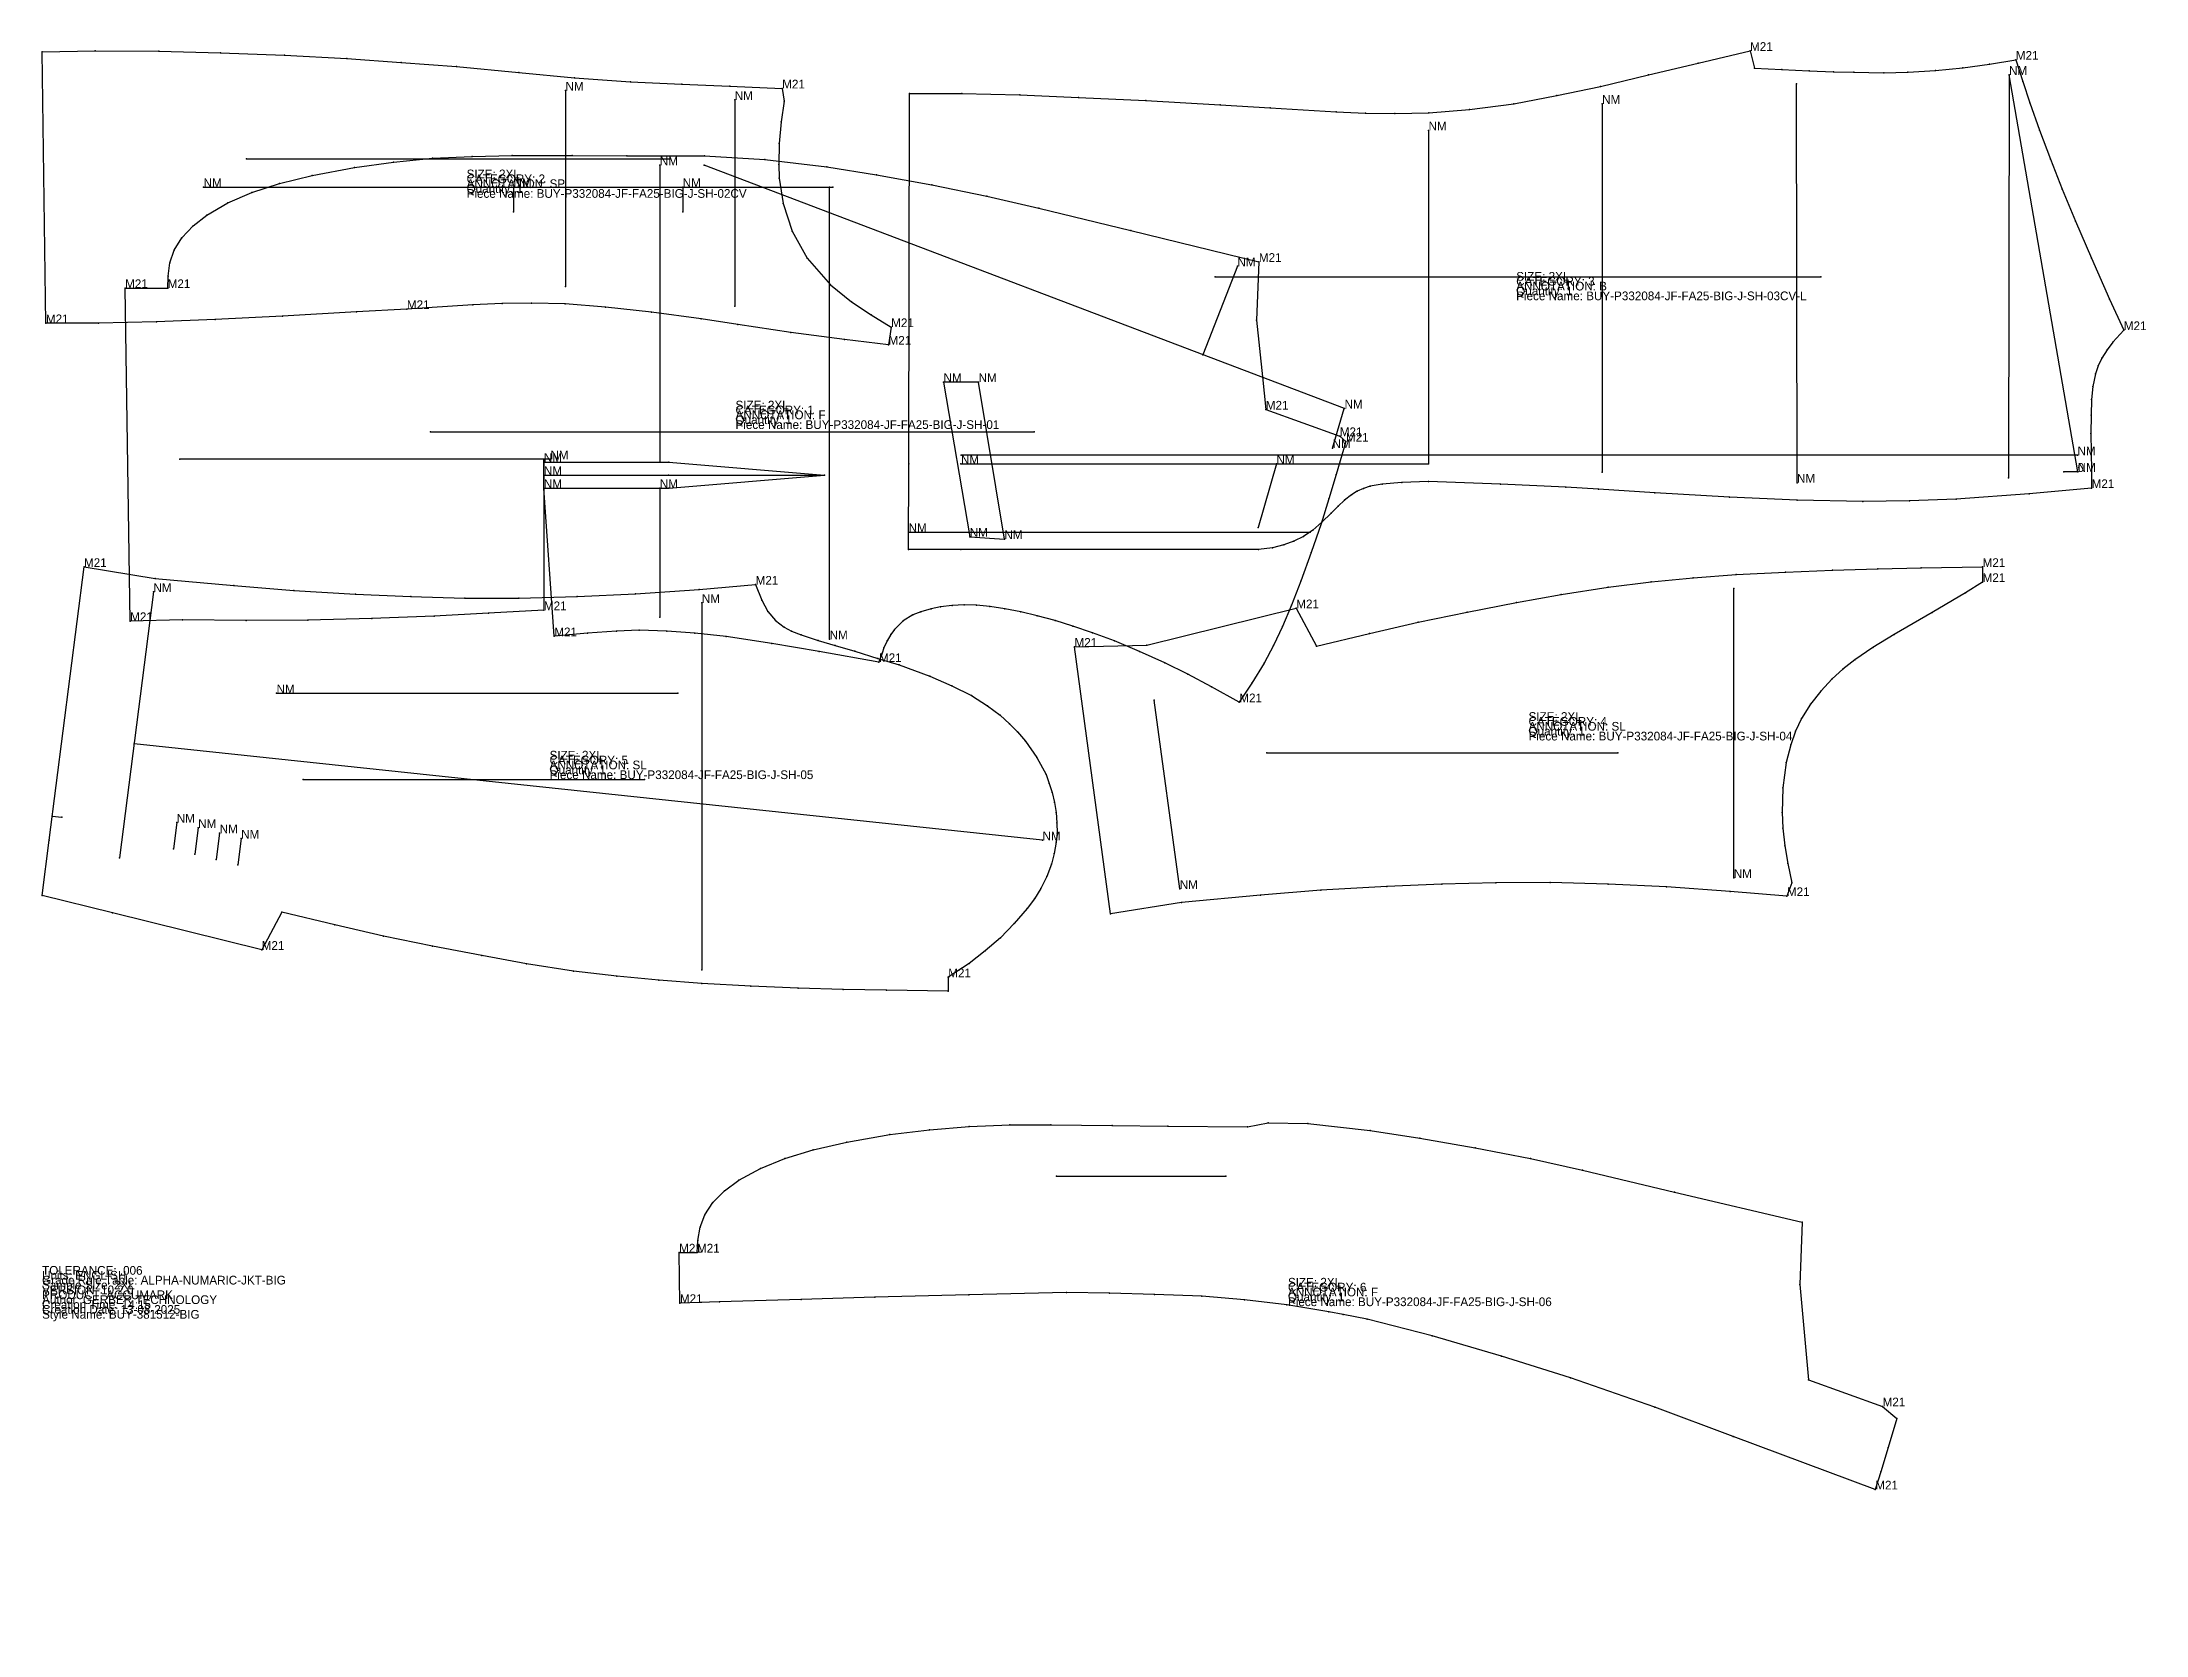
# Model space of a CAD drawing. Extents: x 0 to 60.3, y -9.1 to 36.6.
import ezdxf

# ---------------------------------------------------------------- set-up
doc = ezdxf.new("R2010")
doc.units = 0

# ---------------------------------------------------------------- blocks, each defined once
blk = doc.blocks.new('BUY-P332084-JF-FA25-BIG-J-SH-01_2XL')
at = {"layer": '1'}
for points in [[(3.6006, 29.5562), (3.6149, 29.8981), (3.664, 30.282), (3.7871, 30.6465), (4.0032, 31.0015), (4.3282, 31.3428), (4.7223, 31.6524), (5.326, 32.0034), (6.0107, 32.3005), (6.8021, 32.5562), (7.7458, 32.7871), (8.9559, 33.0162), (10.0682, 33.1723), (11.1861, 33.28), (12.3296, 33.3345), (13.4742, 33.3552), (15.1966, 33.3551), (16.7564, 33.3541), (18.9873, 33.3541), (18.9873, 33.3541), (20.713, 33.2484), (22.4969, 33.0315), (23.9179, 32.8041), (25.5033, 32.5141), (27.0839, 32.1972), (28.5751, 31.8508), (31.2057, 31.2043), (34.8777, 30.3075)], [(34.8777, 30.3075), (34.8137, 28.6391), (34.9785, 27.0136), (35.0754, 26.0707)], [(2.5244, 20.0047), (2.3794, 29.5562)], [(2.3794, 29.5562), (3.6006, 29.5562)], [(35.0754, 26.0707), (37.1963, 25.3092)], [(37.3732, 25.1522), (37.0967, 24.2123), (36.8846, 23.5153), (36.6589, 22.7948), (36.3791, 21.969), (36.0821, 21.1538), (35.8085, 20.4606), (35.5547, 19.8508), (35.2979, 19.3043), (35.0264, 18.7971), (34.6794, 18.2258), (34.3173, 17.6769)], [(37.1963, 25.3092), (37.3732, 25.1522)], [(14.6819, 19.5705), (14.3839, 23.8175), (14.3839, 24.6456)], [(14.3839, 24.6456), (14.3839, 20.3185)], [(14.3839, 20.3185), (12.7984, 20.2338), (11.2364, 20.1459), (9.4497, 20.0767), (7.6217, 20.0372), (5.8516, 20.0225), (4.0239, 20.0418), (2.5244, 20.0047)], [(34.3173, 17.6769), (33.5159, 18.1203), (32.8376, 18.483), (32.1788, 18.8106), (31.455, 19.1378), (30.7359, 19.4364), (30.1052, 19.6741), (29.5479, 19.8613), (29.0346, 20.0227), (29.0346, 20.0227), (28.5272, 20.1599), (28.0503, 20.269), (27.5986, 20.355), (27.1668, 20.4215), (26.7873, 20.4608), (26.4277, 20.4766), (26.0876, 20.4539), (25.7518, 20.4159), (25.4818, 20.3547), (25.1896, 20.2721), (24.9624, 20.1823), (24.6826, 20.0094), (24.4304, 19.7696), (24.3283, 19.6232), (24.2278, 19.4429), (24.1305, 19.2393), (24.0769, 19.0847), (23.9889, 18.8307)], [(23.9889, 18.8307), (22.2719, 19.1376), (20.9127, 19.367), (19.6063, 19.5674), (18.708, 19.6581), (17.9061, 19.7195), (17.1171, 19.7442), (16.4658, 19.7181), (15.6339, 19.6593), (14.6819, 19.5705)]]:
    blk.add_lwpolyline(points, dxfattribs=at)
at = {"layer": '2'}
for p in [(18.9873, 33.3541), (18.9873, 33.3541), (20.713, 33.2484), (17.7067, 33.0781), (18.9791, 33.0785), (4.6295, 32.4531), (13.5121, 32.4531), (18.3621, 32.4531), (22.5743, 32.4531), (22.6626, 32.4531), (13.5121, 31.7471), (18.3621, 31.7471), (34.2624, 30.1807), (34.8777, 30.3075), (34.8777, 30.3075), (2.3794, 29.5562), (2.3794, 29.5562), (3.6006, 29.5562), (3.6006, 29.5562), (34.8137, 28.6391), (33.2729, 27.6457), (25.8389, 26.86), (25.8389, 26.86), (26.8439, 26.86), (26.8439, 26.86), (35.0754, 26.0707), (35.0754, 26.0707), (37.3253, 26.1055), (37.3331, 26.1025), (11.1376, 25.4325), (28.4353, 25.4325), (36.99, 24.9658), (37.1963, 25.3092), (37.1963, 25.3092), (37.3732, 25.1522), (37.3732, 25.1522), (3.9473, 24.6456), (14.3824, 24.5681), (14.3839, 24.6456), (14.3839, 24.6456), (14.3839, 24.1928), (14.5719, 24.6456), (17.7067, 24.5681), (17.9578, 24.1928), (17.9615, 24.5681), (22.4311, 24.1928), (22.4311, 24.1928), (22.4311, 24.1928), (14.3839, 23.8175), (14.3839, 23.8175), (17.7067, 23.8175), (17.9615, 23.8175), (26.5889, 22.4228), (26.5889, 22.4228), (27.5827, 22.3584), (27.5827, 22.3584), (2.5244, 20.0047), (2.5244, 20.0047), (14.3839, 20.3185), (14.3839, 20.3185), (17.7067, 20.1196), (29.0346, 20.0227), (29.0346, 20.0227), (14.6819, 19.5705), (14.6819, 19.5705), (22.5743, 19.4835), (23.9889, 18.8307), (23.9889, 18.8307), (34.3173, 17.6769), (34.3173, 17.6769)]:
    blk.add_point(p, dxfattribs=at)
at = {"layer": '3'}
for p in [(10.0682, 33.1723), (11.1861, 33.28), (12.3296, 33.3345), (13.4742, 33.3552), (15.1966, 33.3551), (16.7564, 33.3541), (7.7458, 32.7871), (8.9559, 33.0162), (22.4969, 33.0315), (23.9179, 32.8041), (5.326, 32.0034), (6.0107, 32.3005), (6.8021, 32.5562), (25.5033, 32.5141), (27.0839, 32.1972), (4.7223, 31.6524), (28.5751, 31.8508), (4.0032, 31.0015), (4.3282, 31.3428), (31.2057, 31.2043), (3.664, 30.282), (3.7871, 30.6465), (3.6149, 29.8981), (34.9785, 27.0136), (37.0967, 24.2123), (36.8846, 23.5153), (36.6589, 22.7948), (36.3791, 21.969), (36.0821, 21.1538), (4.0239, 20.0418), (5.8516, 20.0225), (7.6217, 20.0372), (9.4497, 20.0767), (11.2364, 20.1459), (12.7984, 20.2338), (24.6826, 20.0094), (24.9624, 20.1823), (25.1896, 20.2721), (25.4818, 20.3547), (25.7518, 20.4159), (26.0876, 20.4539), (26.4277, 20.4766), (26.7873, 20.4608), (27.1668, 20.4215), (27.5986, 20.355), (28.0503, 20.269), (28.5272, 20.1599), (35.8085, 20.4606), (15.6339, 19.6593), (16.4658, 19.7181), (17.1171, 19.7442), (17.9061, 19.7195), (18.708, 19.6581), (19.6063, 19.5674), (20.9127, 19.367), (24.2278, 19.4429), (24.3283, 19.6232), (24.4304, 19.7696), (29.5479, 19.8613), (30.1052, 19.6741), (30.7359, 19.4364), (35.2979, 19.3043), (35.5547, 19.8508), (22.2719, 19.1376), (24.0769, 19.0847), (24.1305, 19.2393), (31.455, 19.1378), (32.1788, 18.8106), (35.0264, 18.7971), (32.8376, 18.483), (33.5159, 18.1203), (34.6794, 18.2258)]:
    blk.add_point(p, dxfattribs=at)
at = {"layer": '4'}
for p in [(18.9873, 33.3541, 0.1181), (34.8137, 28.6391, 0.1181), (34.9785, 27.0136, 0.1181), (37.0967, 24.2123, 0.1181), (4.0239, 20.0418, 0.1181), (25.4818, 20.3547, 0.1181), (29.0346, 20.0227, 0.1181), (19.6063, 19.5674, 0.1181), (24.2278, 19.4429, 0.1181), (35.0264, 18.7971, 0.1181)]:
    blk.add_point(p, dxfattribs=at)
at = {"layer": '5'}
blk.add_line((11.1376, 25.4325), (28.4353, 25.4325), dxfattribs=at)
at = {"layer": '7'}
blk.add_line((11.1376, 25.4325), (28.4353, 25.4325), dxfattribs=at)
at = {"layer": '8'}
for p, q in [((17.7067, 33.0781), (17.7067, 24.5681)), ((37.3331, 26.1025), (18.9791, 33.0785)), ((4.6295, 32.4531), (22.6626, 32.4531)), ((13.5121, 32.4531), (13.5121, 31.7471)), ((18.3621, 32.4531), (18.3621, 31.7471)), ((22.5743, 19.4835), (22.5743, 32.4531)), ((34.2624, 30.1807), (33.2729, 27.6457)), ((25.8389, 26.86), (26.5889, 22.4228)), ((26.8439, 26.86), (25.8389, 26.86)), ((27.5827, 22.3584), (26.8439, 26.86)), ((36.99, 24.9658), (37.3253, 26.1055)), ((14.5719, 24.6456), (3.9473, 24.6456)), ((17.7067, 23.8175), (17.7067, 20.1196)), ((26.5889, 22.4228), (27.5827, 22.3584))]:
    blk.add_line(p, q, dxfattribs=at)
for points in [[(14.3824, 24.5681), (17.9615, 24.5681), (22.4311, 24.1928)], [(14.3839, 24.1928), (17.9578, 24.1928), (22.4311, 24.1928)], [(14.3839, 23.8175), (17.9615, 23.8175), (22.4311, 24.1928)]]:
    blk.add_lwpolyline(points, dxfattribs=at)
at = {"layer": '1'}
for s, p in [('ANNOTATION: F', (19.8763, 25.796)), ('SIZE: 2XL', (19.8763, 26.076)), ('CATEGORY: 1', (19.8763, 25.936)), ('Quantity: 1', (19.8763, 25.656)), ('Piece Name: BUY-P332084-JF-FA25-BIG-J-SH-01', (19.8763, 25.516))]:
    blk.add_text(s, height=0.25, dxfattribs=at).set_placement(p)
at = {"layer": '12'}
for p in [(34.8777, 30.3075), (34.8777, 30.3075), (2.3794, 29.5562), (2.3794, 29.5562), (3.6006, 29.5562), (3.6006, 29.5562), (35.0754, 26.0707), (35.0754, 26.0707), (37.1963, 25.3092), (37.1963, 25.3092), (37.3732, 25.1522), (37.3732, 25.1522), (14.3839, 20.3185), (14.3839, 20.3185), (2.5244, 20.0047), (2.5244, 20.0047), (14.6819, 19.5705), (14.6819, 19.5705), (23.9889, 18.8307), (23.9889, 18.8307), (34.3173, 17.6769), (34.3173, 17.6769)]:
    blk.add_text('M21', height=0.25, dxfattribs=at).set_placement(p)
at = {"layer": '8'}
for p in [(17.7067, 33.0781), (4.6295, 32.4531), (13.5121, 32.4531), (18.3621, 32.4531), (34.2624, 30.1807), (25.8389, 26.86), (26.8439, 26.86), (37.3331, 26.1025), (14.3824, 24.5681), (14.5719, 24.6456), (36.99, 24.9658), (14.3839, 24.1928), (14.3839, 23.8175), (17.7067, 23.8175), (26.5889, 22.4228), (27.5827, 22.3584), (22.5743, 19.4835)]:
    blk.add_text('NM', height=0.25, dxfattribs=at).set_placement(p)
blk = doc.blocks.new('BUY-P332084-JF-FA25-BIG-J-SH-02CV_2XL')
at = {"layer": '1'}
for points in [[(0.0001, 36.3273), (1.5211, 36.3588), (1.5211, 36.3588), (3.3489, 36.348), (5.1185, 36.3042), (6.9456, 36.2347), (8.7308, 36.1361), (10.2912, 36.0225), (11.8751, 35.9118), (11.8751, 35.9118), (13.6631, 35.7415), (15.2595, 35.5831), (16.8661, 35.4756), (18.3362, 35.409), (19.718, 35.3473), (21.2139, 35.2815)], [(0.1102, 28.5486), (0.0001, 36.3273)], [(21.2139, 35.2815), (21.2713, 34.9134), (21.1813, 34.3264), (21.1255, 33.7046), (21.115, 33.1055), (21.1311, 32.7132), (21.1311, 32.7132), (21.2448, 31.9795), (21.5004, 31.1885), (21.9338, 30.4155), (22.6016, 29.653), (23.2002, 29.1621), (23.7691, 28.7929), (24.3378, 28.4359)], [(24.2623, 27.9315), (23.0031, 28.0784), (21.4653, 28.2869), (19.946, 28.5095), (18.8925, 28.6721), (17.4663, 28.8703), (16.1527, 29.0066), (14.9973, 29.1055), (14.9973, 29.1055), (14.0295, 29.1246), (13.1842, 29.1117), (12.3446, 29.0733), (10.4567, 28.9553), (9.0155, 28.8709), (6.8895, 28.7531), (4.9577, 28.6591), (3.281, 28.5895), (1.6132, 28.5486), (0.1102, 28.5486)], [(24.3378, 28.4359), (24.2623, 27.9315)]]:
    blk.add_lwpolyline(points, dxfattribs=at)
at = {"layer": '2'}
for p in [(0.0001, 36.3273), (0.0001, 36.3273), (1.5211, 36.3588), (1.5211, 36.3588), (11.8751, 35.9118), (11.8751, 35.9118), (15.0026, 35.2188), (21.2139, 35.2815), (21.2139, 35.2815), (19.853, 34.9536), (21.2713, 34.9134), (5.8565, 33.264), (17.9971, 33.264), (21.1311, 32.7132), (21.1311, 32.7132), (15.0026, 29.6057), (10.4567, 28.9553), (13.1842, 29.1117), (14.9973, 29.1055), (14.9973, 29.1055), (19.853, 29.0356), (0.1102, 28.5486), (0.1102, 28.5486), (1.6132, 28.5486), (24.3378, 28.4359), (24.3378, 28.4359), (24.2623, 27.9315), (24.2623, 27.9315)]:
    blk.add_point(p, dxfattribs=at)
at = {"layer": '3'}
for p in [(3.3489, 36.348), (5.1185, 36.3042), (6.9456, 36.2347), (8.7308, 36.1361), (10.2912, 36.0225), (13.6631, 35.7415), (15.2595, 35.5831), (16.8661, 35.4756), (18.3362, 35.409), (19.718, 35.3473), (21.1813, 34.3264), (21.1255, 33.7046), (21.115, 33.1055), (21.2448, 31.9795), (21.5004, 31.1885), (21.9338, 30.4155), (22.6016, 29.653), (12.3446, 29.0733), (14.0295, 29.1246), (16.1527, 29.0066), (23.2002, 29.1621), (3.281, 28.5895), (4.9577, 28.6591), (6.8895, 28.7531), (9.0155, 28.8709), (17.4663, 28.8703), (18.8925, 28.6721), (19.946, 28.5095), (23.7691, 28.7929), (21.4653, 28.2869), (23.0031, 28.0784)]:
    blk.add_point(p, dxfattribs=at)
at = {"layer": '4'}
for p in [(1.5211, 36.3588, 0.1181), (11.8751, 35.9118, 0.1181), (16.8661, 35.4756, 0.1181), (21.1311, 32.7132, 0.1181), (14.9973, 29.1055, 0.1181), (1.6132, 28.5486, 0.1181), (4.9577, 28.6591, 0.1181), (19.946, 28.5095, 0.1181)]:
    blk.add_point(p, dxfattribs=at)
at = {"layer": '5'}
blk.add_line((5.8565, 33.264), (17.9971, 33.264), dxfattribs=at)
at = {"layer": '7'}
blk.add_line((5.8565, 33.264), (17.9971, 33.264), dxfattribs=at)
at = {"layer": '8'}
for p, q in [((15.0026, 35.2188), (15.0026, 29.6057)), ((19.853, 34.9536), (19.853, 29.0356))]:
    blk.add_line(p, q, dxfattribs=at)
at = {"layer": '1'}
for s, p in [('ANNOTATION: SP', (12.1689, 32.4251)), ('SIZE: 2XL', (12.1689, 32.7051)), ('CATEGORY: 2', (12.1689, 32.5651)), ('Quantity: 1', (12.1689, 32.2851)), ('Piece Name: BUY-P332084-JF-FA25-BIG-J-SH-02CV', (12.1689, 32.1451))]:
    blk.add_text(s, height=0.25, dxfattribs=at).set_placement(p)
at = {"layer": '12'}
for p in [(21.2139, 35.2815), (21.2139, 35.2815), (10.4567, 28.9553), (0.1102, 28.5486), (24.3378, 28.4359), (24.3378, 28.4359), (24.2623, 27.9315), (24.2623, 27.9315)]:
    blk.add_text('M21', height=0.25, dxfattribs=at).set_placement(p)
at = {"layer": '8'}
for p in [(15.0026, 35.2188), (19.853, 34.9536)]:
    blk.add_text('NM', height=0.25, dxfattribs=at).set_placement(p)
blk = doc.blocks.new('BUY-P332084-JF-FA25-BIG-J-SH-03CV-L_2XL')
at = {"layer": '1'}
for points in [[(24.8591, 35.137), (26.362, 35.137), (28.0298, 35.0961), (29.7065, 35.0264), (31.6383, 34.9324), (33.7643, 34.8146), (35.2055, 34.7303), (37.0934, 34.6123), (37.9331, 34.5739), (38.7783, 34.561), (39.7461, 34.5801), (39.7461, 34.5801), (40.9108, 34.679), (42.1845, 34.8437), (43.4222, 35.0759), (44.6728, 35.3419), (46.0478, 35.6682), (47.4675, 36.0053), (48.9563, 36.3588)], [(48.9563, 36.3588), (49.0836, 35.8653)], [(49.0836, 35.8653), (49.8631, 35.8218), (50.6505, 35.7827), (51.3494, 35.7579), (51.93, 35.7453), (52.7908, 35.7338), (53.4742, 35.7482), (54.2682, 35.7951), (55.0596, 35.8709), (55.8236, 35.9765), (56.5745, 36.1042)], [(56.5745, 36.1042), (56.7765, 35.4827), (56.9767, 34.8681), (57.2546, 34.0851), (57.5654, 33.2545), (57.9035, 32.3965), (58.284, 31.4721), (58.7398, 30.4106), (59.2565, 29.2414), (59.6693, 28.3508)], [(24.8377, 22.0577), (24.8406, 24.5129), (24.8591, 35.137)], [(59.6693, 28.3508), (59.3567, 28.0029), (59.1883, 27.7816), (59.0369, 27.5493), (58.9343, 27.3288), (58.8549, 27.0991), (58.7833, 26.7339), (58.7418, 26.3638), (58.7291, 25.9134), (58.7285, 25.382), (58.741, 24.3189), (58.7469, 23.8204)], [(58.7469, 23.8204), (56.9551, 23.654), (54.8666, 23.5043), (53.5262, 23.4563), (52.1911, 23.4334), (50.303, 23.4725), (48.3651, 23.56), (46.2241, 23.6809), (44.613, 23.7852), (43.6724, 23.8461), (41.807, 23.9355), (39.7411, 24.0124), (38.9795, 23.9769), (38.4106, 23.9323), (38.069, 23.8719), (37.8741, 23.8113), (37.6952, 23.7312), (37.5287, 23.6312), (37.3356, 23.4778), (37.1492, 23.2991), (36.9509, 23.1025), (36.6834, 22.8386), (36.4224, 22.6101), (36.1566, 22.4329), (35.8804, 22.3004), (35.5902, 22.1919), (35.2709, 22.1092), (34.8691, 22.0577), (34.8691, 22.0577), (26.338, 22.0577), (24.8377, 22.0577)]]:
    blk.add_lwpolyline(points, dxfattribs=at)
at = {"layer": '2'}
for p in [(48.9563, 36.3588), (48.9563, 36.3588), (49.0836, 35.8653), (49.0836, 35.8653), (56.3808, 35.6712), (56.3808, 35.6712), (56.5745, 36.1042), (56.5745, 36.1042), (24.8591, 35.137), (24.8591, 35.137), (50.285, 35.4114), (33.7643, 34.8146), (38.7783, 34.561), (39.7461, 34.5801), (39.7461, 34.5801), (44.7165, 34.84), (39.7411, 34.0799), (33.6289, 29.8826), (50.9892, 29.8826), (59.6693, 28.3508), (59.6693, 28.3508), (26.3415, 24.7629), (58.3418, 24.7629), (24.8406, 24.5129), (26.338, 24.5129), (35.3813, 24.5127), (39.7388, 24.5129), (39.7411, 24.5124), (44.7165, 24.2796), (57.9549, 24.2854), (58.3474, 24.2854), (58.3474, 24.2854), (38.4106, 23.9323), (39.7411, 24.0124), (50.3022, 23.973), (56.3648, 24.1111), (58.7469, 23.8204), (58.7469, 23.8204), (24.8383, 22.5577), (34.8614, 22.6877), (36.3438, 22.5577), (24.8377, 22.0577), (24.8377, 22.0577), (34.8691, 22.0577), (34.8691, 22.0577)]:
    blk.add_point(p, dxfattribs=at)
at = {"layer": '3'}
for p in [(46.0478, 35.6682), (47.4675, 36.0053), (49.8631, 35.8218), (50.6505, 35.7827), (51.3494, 35.7579), (51.93, 35.7453), (52.7908, 35.7338), (53.4742, 35.7482), (54.2682, 35.7951), (55.0596, 35.8709), (55.8236, 35.9765), (26.362, 35.137), (28.0298, 35.0961), (29.7065, 35.0264), (43.4222, 35.0759), (44.6728, 35.3419), (56.7765, 35.4827), (31.6383, 34.9324), (35.2055, 34.7303), (37.0934, 34.6123), (37.9331, 34.5739), (40.9108, 34.679), (42.1845, 34.8437), (56.9767, 34.8681), (57.2546, 34.0851), (57.5654, 33.2545), (57.9035, 32.3965), (58.284, 31.4721), (58.7398, 30.4106), (59.2565, 29.2414), (59.1883, 27.7816), (59.3567, 28.0029), (58.9343, 27.3288), (59.0369, 27.5493), (58.7833, 26.7339), (58.8549, 27.0991), (58.7418, 26.3638), (58.7285, 25.382), (58.7291, 25.9134), (58.741, 24.3189), (37.5287, 23.6312), (37.6952, 23.7312), (37.8741, 23.8113), (38.069, 23.8719), (38.9795, 23.9769), (41.807, 23.9355), (43.6724, 23.8461), (44.613, 23.7852), (46.2241, 23.6809), (48.3651, 23.56), (56.9551, 23.654), (36.9509, 23.1025), (37.1492, 23.2991), (37.3356, 23.4778), (50.303, 23.4725), (52.1911, 23.4334), (53.5262, 23.4563), (54.8666, 23.5043), (36.1566, 22.4329), (36.4224, 22.6101), (36.6834, 22.8386), (26.338, 22.0577), (35.2709, 22.1092), (35.5902, 22.1919), (35.8804, 22.3004)]:
    blk.add_point(p, dxfattribs=at)
at = {"layer": '4'}
for p in [(51.93, 35.7453, 0.1181), (26.362, 35.137, 0.1181), (29.7065, 35.0264, 0.1181), (44.6728, 35.3419, 0.1181), (39.7461, 34.5801, 0.1181), (56.9767, 34.8681, 0.1181), (59.2565, 29.2414, 0.1181), (24.8406, 24.5129, 0.1181), (58.741, 24.3189, 0.1181), (39.7411, 24.0124, 0.1181), (26.338, 22.0577, 0.1181), (34.8691, 22.0577, 0.1181)]:
    blk.add_point(p, dxfattribs=at)
at = {"layer": '5'}
blk.add_line((33.6289, 29.8826), (50.9892, 29.8826), dxfattribs=at)
at = {"layer": '7'}
blk.add_line((33.6289, 29.8826), (50.9892, 29.8826), dxfattribs=at)
at = {"layer": '8'}
for p, q in [((56.3808, 35.6712), (56.3648, 24.1111)), ((58.3474, 24.2854), (56.3808, 35.6712)), ((50.3022, 23.973), (50.285, 35.4114)), ((44.7165, 34.84), (44.7165, 24.2796)), ((39.7411, 34.0799), (39.7411, 24.5124)), ((58.3418, 24.7629), (26.3415, 24.7629)), ((26.338, 24.5129), (39.7388, 24.5129)), ((35.3813, 24.5127), (34.8614, 22.6877)), ((24.8383, 22.5577), (36.3438, 22.5577))]:
    blk.add_line(p, q, dxfattribs=at)
at = {"layer": '9'}
blk.add_line((58.3474, 24.2854), (57.9549, 24.2854), dxfattribs=at)
at = {"layer": '1'}
for s, p in [('ANNOTATION: B', (42.2535, 29.4882)), ('SIZE: 2XL', (42.2535, 29.7682)), ('Quantity: 1', (42.2535, 29.3482)), ('CATEGORY: 3', (42.2535, 29.6282)), ('Piece Name: BUY-P332084-JF-FA25-BIG-J-SH-03CV-L', (42.2535, 29.2082))]:
    blk.add_text(s, height=0.25, dxfattribs=at).set_placement(p)
at = {"layer": '12'}
for p in [(48.9563, 36.3588), (48.9563, 36.3588), (56.5745, 36.1042), (56.5745, 36.1042), (59.6693, 28.3508), (59.6693, 28.3508), (58.7469, 23.8204), (58.7469, 23.8204)]:
    blk.add_text('M21', height=0.25, dxfattribs=at).set_placement(p)
at = {"layer": '8'}
for p in [(56.3808, 35.6712), (44.7165, 34.84), (39.7411, 34.0799), (26.338, 24.5129), (35.3813, 24.5127), (58.3418, 24.7629), (50.3022, 23.973), (58.3474, 24.2854), (24.8383, 22.5577)]:
    blk.add_text('NM', height=0.25, dxfattribs=at).set_placement(p)
at = {"layer": '9'}
blk.add_text('0', height=0.25, dxfattribs=at).set_placement((58.3474, 24.2854))
blk = doc.blocks.new('BUY-P332084-JF-FA25-BIG-J-SH-05_2XL')
at = {"layer": '1'}
for points in [[(0, 12.1327), (0.2027, 13.7224), (1.2017, 21.5576)], [(1.2017, 21.5576), (3.2399, 21.2324), (3.2399, 21.2324), (5.5005, 21.024), (7.2204, 20.8821), (8.9882, 20.7738), (10.565, 20.7103), (12.1149, 20.6678), (13.6649, 20.6598), (15.3353, 20.7067), (17.0048, 20.7861), (17.0048, 20.7861), (18.8311, 20.9167), (20.4538, 21.0509)], [(20.4538, 21.0509), (20.6271, 20.6085), (20.8045, 20.2817), (21.0225, 20.0249), (21.2717, 19.8311), (21.4805, 19.7215), (21.7563, 19.6106), (21.7563, 19.6106), (22.2432, 19.449), (22.7348, 19.302), (23.2978, 19.1405), (23.9578, 18.9362), (24.5667, 18.7476), (25.4471, 18.4272), (26.075, 18.1541), (26.6361, 17.8751), (27.1025, 17.5747), (27.461, 17.3045), (27.7342, 17.0627), (27.9573, 16.8268), (28.1838, 16.5617), (28.5163, 16.0934), (28.7777, 15.6075), (28.8683, 15.3503), (28.9519, 15.0862), (29.0171, 14.8047), (29.0663, 14.5192), (29.0887, 14.223), (29.0926, 13.9256), (29.0666, 13.6668), (29.0666, 13.6668), (29.0137, 13.345), (28.9327, 13.0323), (28.7957, 12.6775), (28.63, 12.3361), (28.4439, 12.0421), (28.2395, 11.7613), (27.8663, 11.3333), (27.4715, 10.9259), (27.0311, 10.5448), (26.5695, 10.1898), (25.973, 9.7896)], [(6.2953, 10.5772), (2.0162, 11.6345), (0, 12.1327)], [(6.8737, 11.661), (6.2953, 10.5772)], [(25.9678, 9.3926), (24.2034, 9.4169), (22.9626, 9.4407), (21.6673, 9.4808), (20.3184, 9.5384), (18.9076, 9.6088), (17.6748, 9.7056), (16.4722, 9.8183), (15.2339, 9.9706), (13.8862, 10.1776), (12.604, 10.4112), (11.1906, 10.6848), (9.7861, 10.9739), (8.3943, 11.2993), (6.8737, 11.661)], [(25.973, 9.7896), (25.9678, 9.3926)]]:
    blk.add_lwpolyline(points, dxfattribs=at)
at = {"layer": '11'}
blk.add_lwpolyline([(0.291, 14.4151), (0.5644, 14.3803)], dxfattribs=at)
at = {"layer": '2'}
for p in [(1.2017, 21.5576), (1.2017, 21.5576), (3.2399, 21.2324), (3.2399, 21.2324), (3.1901, 20.8414), (17.0048, 20.7861), (17.0048, 20.7861), (18.9109, 20.528), (20.4538, 21.0509), (20.4538, 21.0509), (21.7563, 19.6106), (21.7563, 19.6106), (25.4471, 18.4272), (6.7208, 17.9372), (18.2208, 17.9372), (2.6352, 16.4895), (7.4824, 15.465), (17.2667, 15.465), (0.291, 14.4151), (0.5644, 14.3803), (3.8586, 14.2254), (4.4742, 14.0733), (5.0899, 13.9212), (3.7632, 13.4764), (4.3787, 13.3244), (5.7055, 13.7691), (28.6758, 13.7185), (29.0666, 13.6668), (2.2176, 13.2145), (4.9944, 13.1723), (5.61, 13.0202), (0, 12.1327), (0, 12.1327), (6.8737, 11.661), (6.8737, 11.661), (6.2953, 10.5772), (6.2953, 10.5772), (18.9109, 10.0038), (25.973, 9.7896), (25.973, 9.7896), (25.9678, 9.3926), (25.9678, 9.3926)]:
    blk.add_point(p, dxfattribs=at)
at = {"layer": '3'}
for p in [(5.5005, 21.024), (7.2204, 20.8821), (8.9882, 20.7738), (10.565, 20.7103), (12.1149, 20.6678), (13.6649, 20.6598), (15.3353, 20.7067), (18.8311, 20.9167), (20.6271, 20.6085), (20.8045, 20.2817), (21.0225, 20.0249), (21.2717, 19.8311), (21.4805, 19.7215), (22.2432, 19.449), (22.7348, 19.302), (23.2978, 19.1405), (23.9578, 18.9362), (24.5667, 18.7476), (26.075, 18.1541), (26.6361, 17.8751), (27.1025, 17.5747), (27.461, 17.3045), (27.7342, 17.0627), (27.9573, 16.8268), (28.1838, 16.5617), (28.5163, 16.0934), (28.7777, 15.6075), (28.8683, 15.3503), (28.9519, 15.0862), (29.0171, 14.8047), (29.0663, 14.5192), (29.0887, 14.223), (29.0926, 13.9256), (0.2027, 13.7224), (29.0137, 13.345), (29.0666, 13.6668), (28.7957, 12.6775), (28.9327, 13.0323), (28.63, 12.3361), (2.0162, 11.6345), (28.2395, 11.7613), (28.4439, 12.0421), (8.3943, 11.2993), (9.7861, 10.9739), (27.4715, 10.9259), (27.8663, 11.3333), (11.1906, 10.6848), (12.604, 10.4112), (27.0311, 10.5448), (13.8862, 10.1776), (15.2339, 9.9706), (16.4722, 9.8183), (17.6748, 9.7056), (26.5695, 10.1898), (18.9076, 9.6088), (20.3184, 9.5384), (21.6673, 9.4808), (22.9626, 9.4407), (24.2034, 9.4169)]:
    blk.add_point(p, dxfattribs=at)
at = {"layer": '4'}
for p in [(3.2399, 21.2324, 0.1181), (7.2204, 20.8821, 0.1181), (17.0048, 20.7861, 0.1181), (21.7563, 19.6106, 0.1181), (25.4471, 18.4272, 0.1181), (0.2027, 13.7224, 0.1181), (29.0666, 13.6668, 0.1181), (2.0162, 11.6345, 0.1181), (9.7861, 10.9739, 0.1181), (18.9076, 9.6088, 0.1181)]:
    blk.add_point(p, dxfattribs=at)
at = {"layer": '5'}
blk.add_line((7.4824, 15.465), (17.2667, 15.465), dxfattribs=at)
at = {"layer": '7'}
blk.add_line((7.4824, 15.465), (17.2667, 15.465), dxfattribs=at)
at = {"layer": '8'}
for p, q in [((3.1901, 20.8414), (2.2176, 13.2145)), ((18.9109, 20.528), (18.9109, 10.0038)), ((6.7208, 17.9372), (18.2208, 17.9372)), ((28.6758, 13.7185), (2.6352, 16.4895)), ((3.8586, 14.2254), (3.7632, 13.4764)), ((4.4742, 14.0733), (4.3787, 13.3244)), ((5.0899, 13.9212), (4.9944, 13.1723)), ((5.7055, 13.7691), (5.61, 13.0202))]:
    blk.add_line(p, q, dxfattribs=at)
at = {"layer": '1'}
for s, p in [('SIZE: 2XL', (14.5463, 16.0351)), ('ANNOTATION: SL', (14.5463, 15.7551)), ('Quantity: 1', (14.5463, 15.6151)), ('CATEGORY: 5', (14.5463, 15.8951)), ('Piece Name: BUY-P332084-JF-FA25-BIG-J-SH-05', (14.5463, 15.4751))]:
    blk.add_text(s, height=0.25, dxfattribs=at).set_placement(p)
at = {"layer": '12'}
for p in [(1.2017, 21.5576), (1.2017, 21.5576), (20.4538, 21.0509), (20.4538, 21.0509), (6.2953, 10.5772), (6.2953, 10.5772), (25.973, 9.7896), (25.973, 9.7896)]:
    blk.add_text('M21', height=0.25, dxfattribs=at).set_placement(p)
at = {"layer": '8'}
for p in [(3.1901, 20.8414), (18.9109, 20.528), (6.7208, 17.9372), (3.8586, 14.2254), (4.4742, 14.0733), (5.0899, 13.9212), (5.7055, 13.7691), (28.6758, 13.7185)]:
    blk.add_text('NM', height=0.25, dxfattribs=at).set_placement(p)
blk = doc.blocks.new('BUY-P332084-JF-FA25-BIG-J-SH-04_2XL')
at = {"layer": '1'}
for points in [[(36.5277, 19.2892), (38.0483, 19.6509), (39.4401, 19.9763), (40.8446, 20.2655), (42.258, 20.5391), (43.5402, 20.7727), (44.8879, 20.9797), (46.1262, 21.132), (47.3288, 21.2447), (48.5616, 21.3414), (49.9724, 21.4119), (51.3213, 21.4694), (52.6167, 21.5095), (53.8575, 21.5335), (55.6218, 21.5576)], [(55.6218, 21.1261), (55.1318, 20.8145), (54.1732, 20.2497), (53.0885, 19.6222), (52.4776, 19.2451), (51.9566, 18.8925), (51.6155, 18.628), (51.3078, 18.3491), (50.9835, 17.9968), (50.6847, 17.6231), (50.4303, 17.2079), (50.2624, 16.8481), (50.1214, 16.4565), (49.9884, 15.9527), (49.9006, 15.2246), (49.9006, 15.2246), (49.8801, 14.5201), (49.8947, 14.0668), (49.9548, 13.5567), (50.0372, 13.0496), (50.1579, 12.502), (50.0126, 12.1195)], [(55.6218, 21.5576), (55.6218, 21.1261)], [(29.5927, 19.2683), (31.6698, 19.3156), (31.6698, 19.3156), (35.9493, 20.373)], [(35.9493, 20.373), (36.5277, 19.2892)], [(30.6248, 11.6099), (29.5927, 19.2683)], [(50.0126, 12.1195), (48.3899, 12.2537), (46.5636, 12.3843), (46.5636, 12.3843), (44.8941, 12.4637), (43.2237, 12.5105), (41.6737, 12.5025), (40.1237, 12.4599), (38.5471, 12.3964), (36.6502, 12.2861), (34.9285, 12.144), (32.6634, 11.9351), (32.6634, 11.9351), (30.6248, 11.6099)]]:
    blk.add_lwpolyline(points, dxfattribs=at)
at = {"layer": '2'}
for p in [(55.6218, 21.5576), (55.6218, 21.5576), (55.6218, 21.1261), (55.6218, 21.1261), (48.4879, 20.9403), (35.9493, 20.373), (35.9493, 20.373), (31.6698, 19.3156), (31.6698, 19.3156), (29.5927, 19.2683), (29.5927, 19.2683), (36.5277, 19.2892), (36.5277, 19.2892), (31.8804, 17.7378), (35.1032, 16.2243), (45.1691, 16.2243), (49.9006, 15.2246), (49.9006, 15.2246), (32.61, 12.3256), (46.5636, 12.3843), (46.5636, 12.3843), (48.488, 12.6408), (50.0126, 12.1195), (50.0126, 12.1195), (50.1579, 12.502), (30.6248, 11.6099), (30.6248, 11.6099), (32.6634, 11.9351), (32.6634, 11.9351)]:
    blk.add_point(p, dxfattribs=at)
at = {"layer": '3'}
for p in [(46.1262, 21.132), (47.3288, 21.2447), (48.5616, 21.3414), (49.9724, 21.4119), (51.3213, 21.4694), (52.6167, 21.5095), (53.8575, 21.5335), (42.258, 20.5391), (43.5402, 20.7727), (44.8879, 20.9797), (55.1318, 20.8145), (39.4401, 19.9763), (40.8446, 20.2655), (54.1732, 20.2497), (38.0483, 19.6509), (53.0885, 19.6222), (51.9566, 18.8925), (52.4776, 19.2451), (51.3078, 18.3491), (51.6155, 18.628), (50.6847, 17.6231), (50.9835, 17.9968), (50.4303, 17.2079), (50.1214, 16.4565), (50.2624, 16.8481), (49.9884, 15.9527), (49.8801, 14.5201), (49.8947, 14.0668), (49.9548, 13.5567), (50.0372, 13.0496), (34.9285, 12.144), (36.6502, 12.2861), (38.5471, 12.3964), (40.1237, 12.4599), (41.6737, 12.5025), (43.2237, 12.5105), (44.8941, 12.4637), (48.3899, 12.2537)]:
    blk.add_point(p, dxfattribs=at)
at = {"layer": '4'}
for p in [(48.5616, 21.3414, 0.1181), (39.4401, 19.9763, 0.1181), (31.6698, 19.3156, 0.1181), (53.0885, 19.6222, 0.1181), (49.9006, 15.2246, 0.1181), (36.6502, 12.2861, 0.1181), (46.5636, 12.3843, 0.1181), (32.6634, 11.9351, 0.1181)]:
    blk.add_point(p, dxfattribs=at)
at = {"layer": '5'}
blk.add_line((35.1032, 16.2243), (45.1691, 16.2243), dxfattribs=at)
at = {"layer": '7'}
blk.add_line((35.1032, 16.2243), (45.1691, 16.2243), dxfattribs=at)
at = {"layer": '8'}
for p, q in [((48.488, 12.6408), (48.4879, 20.9403)), ((32.61, 12.3256), (31.8804, 17.7378))]:
    blk.add_line(p, q, dxfattribs=at)
at = {"layer": '1'}
for s, p in [('ANNOTATION: SL', (42.6072, 16.8637)), ('SIZE: 2XL', (42.6072, 17.1437)), ('Quantity: 1', (42.6072, 16.7237)), ('CATEGORY: 4', (42.6072, 17.0037)), ('Piece Name: BUY-P332084-JF-FA25-BIG-J-SH-04', (42.6072, 16.5837))]:
    blk.add_text(s, height=0.25, dxfattribs=at).set_placement(p)
at = {"layer": '12'}
for p in [(55.6218, 21.5576), (55.6218, 21.5576), (55.6218, 21.1261), (55.6218, 21.1261), (35.9493, 20.373), (35.9493, 20.373), (29.5927, 19.2683), (29.5927, 19.2683), (50.0126, 12.1195), (50.0126, 12.1195)]:
    blk.add_text('M21', height=0.25, dxfattribs=at).set_placement(p)
at = {"layer": '8'}
for p in [(48.488, 12.6408), (32.61, 12.3256)]:
    blk.add_text('NM', height=0.25, dxfattribs=at).set_placement(p)
blk = doc.blocks.new('BUY-P332084-JF-FA25-BIG-J-SH-06_2XL')
at = {"layer": '1'}
for points in [[(18.773, 1.8965), (18.7991, 2.2381), (18.8614, 2.6204), (18.9968, 2.9814), (19.2247, 3.331), (19.5619, 3.666), (19.9681, 3.9689), (20.5882, 4.3109), (21.2894, 4.5984), (22.0987, 4.8437), (23.0638, 5.0629), (24.3012, 5.2775), (25.4372, 5.4203), (26.5767, 5.5147), (27.7435, 5.5559), (28.9116, 5.5635), (30.6723, 5.5437), (32.2715, 5.5231), (34.5478, 5.4975), (35.141, 5.6176), (36.2798, 5.5973), (38.0662, 5.3937), (39.4897, 5.177), (41.078, 4.8988), (42.6621, 4.5936), (44.1573, 4.2582), (46.7931, 3.6315), (50.4486, 2.7705)], [(50.4486, 2.7705), (50.3799, 0.9794), (50.6347, -1.7535)], [(18.2832, 0.4494), (18.2605, 1.8965)], [(18.2605, 1.8965), (18.773, 1.8965)], [(52.5463, -4.8976), (48.4745, -3.3806), (46.2297, -2.5368), (43.8057, -1.6959), (41.8298, -1.0715), (39.8402, -0.4913), (37.9817, -0.0171), (37.295, 0.1187), (36.8817, 0.2004), (35.6758, 0.3989), (34.4611, 0.5429), (33.2406, 0.6431), (31.8888, 0.6927), (30.5957, 0.7325), (29.3611, 0.7527), (26.5632, 0.6822), (23.8651, 0.6142), (21.7573, 0.5506), (19.4178, 0.4806), (18.2832, 0.4494)], [(50.6347, -1.7535), (52.7557, -2.5149), (53.1617, -2.8629)], [(53.1617, -2.8629), (52.9179, -3.6916), (52.7052, -4.3906), (52.5463, -4.8976)]]:
    blk.add_lwpolyline(points, dxfattribs=at)
at = {"layer": '2'}
for p in [(34.5478, 5.4975), (35.141, 5.6176), (36.2798, 5.5973), (42.6621, 4.5936), (29.0782, 4.0874), (33.9283, 4.0874), (50.4486, 2.7705), (50.4486, 2.7705), (18.2605, 1.8965), (18.2605, 1.8965), (18.773, 1.8965), (18.773, 1.8965), (29.3611, 0.7527), (50.3799, 0.9794), (18.2832, 0.4494), (18.2832, 0.4494), (50.6347, -1.7535), (50.6347, -1.7535), (52.7557, -2.5149), (53.1617, -2.8629), (53.1617, -2.8629), (52.5463, -4.8976), (52.5463, -4.8976)]:
    blk.add_point(p, dxfattribs=at)
at = {"layer": '3'}
for p in [(26.5767, 5.5147), (27.7435, 5.5559), (28.9116, 5.5635), (30.6723, 5.5437), (32.2715, 5.5231), (22.0987, 4.8437), (23.0638, 5.0629), (24.3012, 5.2775), (25.4372, 5.4203), (38.0662, 5.3937), (39.4897, 5.177), (41.078, 4.8988), (20.5882, 4.3109), (21.2894, 4.5984), (44.1573, 4.2582), (19.5619, 3.666), (19.9681, 3.9689), (46.7931, 3.6315), (19.2247, 3.331), (18.8614, 2.6204), (18.9968, 2.9814), (18.7991, 2.2381), (23.8651, 0.6142), (26.5632, 0.6822), (30.5957, 0.7325), (31.8888, 0.6927), (33.2406, 0.6431), (19.4178, 0.4806), (21.7573, 0.5506), (34.4611, 0.5429), (35.6758, 0.3989), (36.8817, 0.2004), (37.295, 0.1187), (37.9817, -0.0171), (39.8402, -0.4913), (41.8298, -1.0715), (43.8057, -1.6959), (46.2297, -2.5368), (48.4745, -3.3806), (52.9179, -3.6916), (52.7052, -4.3906)]:
    blk.add_point(p, dxfattribs=at)
at = {"layer": '4'}
for p in [(29.3611, 0.7527, 0.1181), (50.3799, 0.9794, 0.1181), (19.4178, 0.4806, 0.1181), (37.295, 0.1187, 0.1181), (48.4745, -3.3806, 0.1181)]:
    blk.add_point(p, dxfattribs=at)
at = {"layer": '5'}
blk.add_line((29.0782, 4.0874), (33.9283, 4.0874), dxfattribs=at)
at = {"layer": '7'}
blk.add_line((29.0782, 4.0874), (33.9283, 4.0874), dxfattribs=at)
at = {"layer": '1'}
for s, p in [('ANNOTATION: F', (35.7111, 0.64)), ('SIZE: 2XL', (35.7111, 0.92)), ('Quantity: 1', (35.7111, 0.5)), ('CATEGORY: 6', (35.7111, 0.78)), ('Piece Name: BUY-P332084-JF-FA25-BIG-J-SH-06', (35.7111, 0.36))]:
    blk.add_text(s, height=0.25, dxfattribs=at).set_placement(p)
at = {"layer": '12'}
for p in [(18.2605, 1.8965), (18.2605, 1.8965), (18.773, 1.8965), (18.773, 1.8965), (18.2832, 0.4494), (18.2832, 0.4494), (52.7557, -2.5149), (52.5463, -4.8976), (52.5463, -4.8976)]:
    blk.add_text('M21', height=0.25, dxfattribs=at).set_placement(p)

msp = doc.modelspace()

# ---------------------------------------------------------------- block references
at = {"layer": '1'}
for name in ['BUY-P332084-JF-FA25-BIG-J-SH-02CV_2XL', 'BUY-P332084-JF-FA25-BIG-J-SH-03CV-L_2XL', 'BUY-P332084-JF-FA25-BIG-J-SH-01_2XL', 'BUY-P332084-JF-FA25-BIG-J-SH-05_2XL', 'BUY-P332084-JF-FA25-BIG-J-SH-04_2XL', 'BUY-P332084-JF-FA25-BIG-J-SH-06_2XL']:
    msp.add_blockref(name, (0, 0), dxfattribs=at)

# ---------------------------------------------------------------- texts
for s, p in [('TOLERANCE: .006', (0, 1.26)), ('Grade Rule Table: ALPHA-NUMARIC-JKT-BIG', (0, 0.98)), ('Units: ENGLISH', (0, 1.12)), ('VERSION: 10.2.0', (0, 0.7)), ('Author: GERBER TECHNOLOGY', (0, 0.42)), ('Sample Size: 2XL', (0, 0.84)), ('PRODUCT: ACCUMARK', (0, 0.56)), ('Style Name: BUY-381512-BIG', (0, 0)), ('Creation Time: 14:15', (0, 0.28)), ('Creation Date: 13-08-2025', (0, 0.14))]:
    msp.add_text(s, height=0.25, dxfattribs=at).set_placement(p)

doc.saveas('drawing.dxf')
